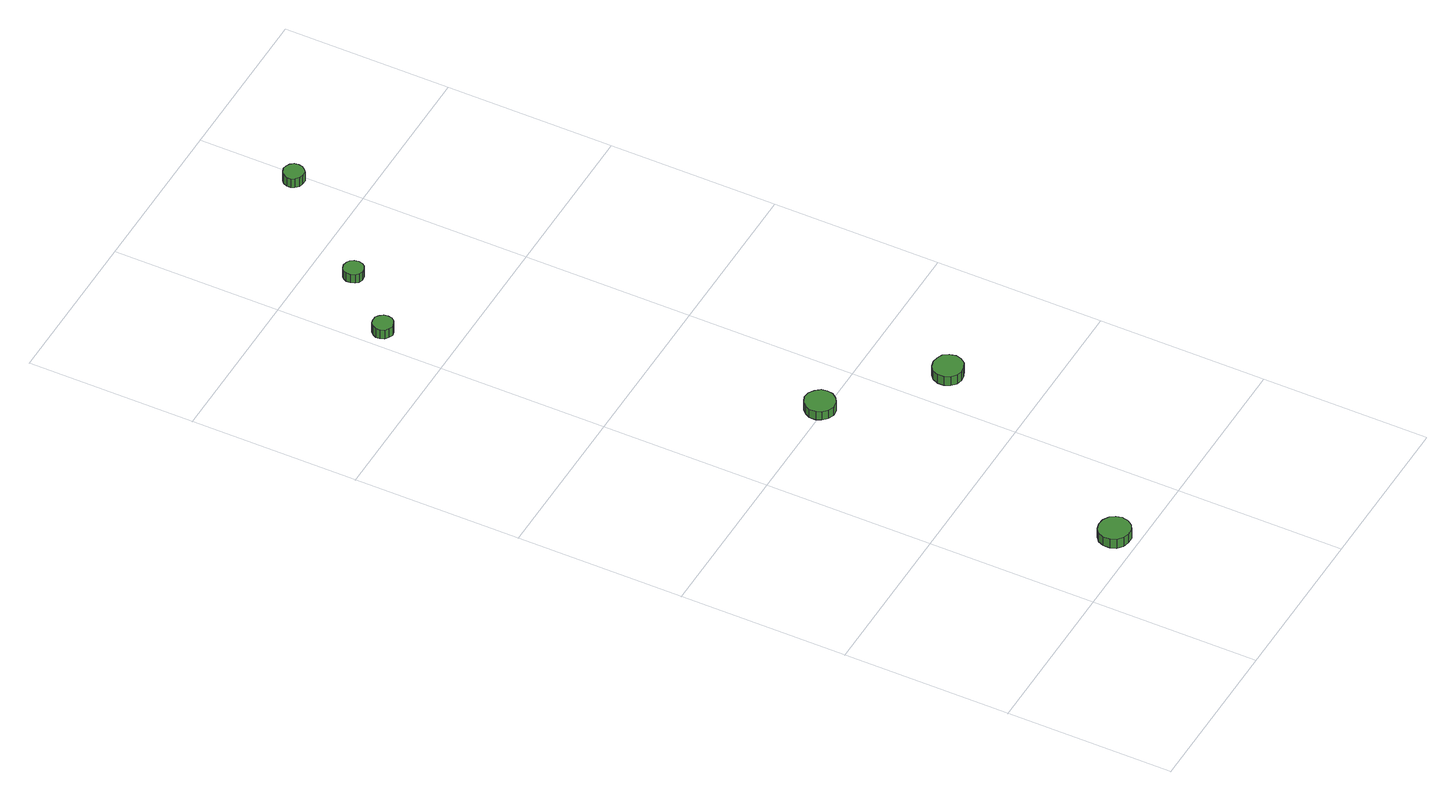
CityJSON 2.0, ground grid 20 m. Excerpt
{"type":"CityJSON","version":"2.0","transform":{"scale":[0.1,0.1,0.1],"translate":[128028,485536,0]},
"CityObjects":{
"tree1":{"type":"SolitaryVegetationObject","attributes":{"function":"something"},"geometry":[{"type":"MultiSurface","lod":"1","boundaries":[[[0,1,2,3,4,5,6,7,8,9,10,11,12,13,14]],[[15,16,17,18,19,20,21,22,23,24,25,26,27,28,29]],[[0,29,28,1]],[[1,28,27,2]],[[2,27,26,3]],[[3,26,25,4]],[[4,25,24,5]],[[5,24,23,6]],[[6,23,22,7]],[[7,22,21,8]],[[8,21,20,9]],[[9,20,19,10]],[[10,19,18,11]],[[11,18,17,12]],[[12,17,16,13]],[[13,16,15,14]],[[14,15,29,0]]]}]},
"tree2":{"type":"SolitaryVegetationObject","attributes":{"function":"something"},"geometry":[{"type":"MultiSurface","lod":"1","boundaries":[[[30,31,32,33,34,35,36,37,38,39,40,41,42,43,44]],[[45,46,47,48,49,50,51,52,53,54,55,56,57,58,59]],[[30,59,58,31]],[[31,58,57,32]],[[32,57,56,33]],[[33,56,55,34]],[[34,55,54,35]],[[35,54,53,36]],[[36,53,52,37]],[[37,52,51,38]],[[38,51,50,39]],[[39,50,49,40]],[[40,49,48,41]],[[41,48,47,42]],[[42,47,46,43]],[[43,46,45,44]],[[44,45,59,30]]]}]},
"tree3":{"type":"SolitaryVegetationObject","attributes":{"function":"something"},"geometry":[{"type":"MultiSurface","lod":"1","boundaries":[[[60,61,62,63,64,65,66,67,68,69,70,71,72,73,74]],[[75,76,77,78,79,80,81,82,83,84,85,86,87,88,89]],[[60,89,88,61]],[[61,88,87,62]],[[62,87,86,63]],[[63,86,85,64]],[[64,85,84,65]],[[65,84,83,66]],[[66,83,82,67]],[[67,82,81,68]],[[68,81,80,69]],[[69,80,79,70]],[[70,79,78,71]],[[71,78,77,72]],[[72,77,76,73]],[[73,76,75,74]],[[74,75,89,60]]]}]},
"tree4":{"type":"SolitaryVegetationObject","attributes":{"function":"something"},"geometry":[{"type":"MultiSurface","lod":"1","boundaries":[[[90,91,92,93,94,95,96,97,98,99,100,101,102,103,104]],[[105,106,107,108,109,110,111,112,113,114,115,116,117,118,119]],[[90,119,118,91]],[[91,118,117,92]],[[92,117,116,93]],[[93,116,115,94]],[[94,115,114,95]],[[95,114,113,96]],[[96,113,112,97]],[[97,112,111,98]],[[98,111,110,99]],[[99,110,109,100]],[[100,109,108,101]],[[101,108,107,102]],[[102,107,106,103]],[[103,106,105,104]],[[104,105,119,90]]]}]},
"tree5":{"type":"SolitaryVegetationObject","attributes":{"function":"something"},"geometry":[{"type":"MultiSurface","lod":"1","boundaries":[[[120,121,122,123,124,125,126,127,128,129,130,131,132,133,134]],[[135,136,137,138,139,140,141,142,143,144,145,146,147,148,149]],[[120,149,148,121]],[[121,148,147,122]],[[122,147,146,123]],[[123,146,145,124]],[[124,145,144,125]],[[125,144,143,126]],[[126,143,142,127]],[[127,142,141,128]],[[128,141,140,129]],[[129,140,139,130]],[[130,139,138,131]],[[131,138,137,132]],[[132,137,136,133]],[[133,136,135,134]],[[134,135,149,120]]]}]},
"tree6":{"type":"SolitaryVegetationObject","attributes":{"function":"something"},"geometry":[{"type":"MultiSurface","lod":"1","boundaries":[[[150,151,152,153,154,155,156,157,158,159,160,161,162,163,164]],[[165,166,167,168,169,170,171,172,173,174,175,176,177,178,179]],[[150,179,178,151]],[[151,178,177,152]],[[152,177,176,153]],[[153,176,175,154]],[[154,175,174,155]],[[155,174,173,156]],[[156,173,172,157]],[[157,172,171,158]],[[158,171,170,159]],[[159,170,169,160]],[[160,169,168,161]],[[161,168,167,162]],[[162,167,166,163]],[[163,166,165,164]],[[164,165,179,150]]]}]}
},
"vertices":[
[109,21,31],[107,28,31],[103,34,31],[96,38,31],[88,39,31],[81,37,31],[75,32,31],[72,25,31],[72,17,31],[75,10,31],[81,5,31],[88,3,31],[96,3,31],[103,7,31],[107,13,31],[107,13,18],[103,7,18],[96,3,18],[88,3,18],[81,5,18],[75,10,18],[72,17,18],[72,25,18],[75,32,18],[81,37,18],[88,39,18],[96,38,18],[103,34,18],[107,28,18],[109,21,18],
[142,400,27],[141,407,27],[136,413,27],[130,417,27],[122,418,27],[115,415,27],[110,410,27],[107,404,27],[107,396,27],[110,390,27],[115,385,27],[122,382,27],[130,383,27],[136,387,27],[141,393,27],[141,393,15],[136,387,15],[130,383,15],[122,382,15],[115,385,15],[110,390,15],[107,396,15],[107,404,15],[110,410,15],[115,415,15],[122,418,15],[130,417,15],[136,413,15],[141,407,15],[142,400,15],
[32,881,21],[31,886,21],[28,890,21],[24,893,21],[19,893,21],[14,892,21],[10,888,21],[8,884,21],[8,879,21],[10,874,21],[14,871,21],[19,869,21],[24,870,21],[28,872,21],[31,876,21],[31,876,8],[28,872,8],[24,870,8],[19,869,8],[14,871,8],[10,874,8],[8,879,8],[8,884,8],[10,888,8],[14,892,8],[19,893,8],[24,893,8],[28,890,8],[31,886,8],[32,881,8],
[255,301,29],[253,309,29],[249,315,29],[242,318,29],[235,319,29],[228,317,29],[222,312,29],[219,305,29],[219,298,29],[222,291,29],[228,286,29],[235,284,29],[242,285,29],[249,288,29],[253,294,29],[253,294,16],[249,288,16],[242,285,16],[235,284,16],[228,286,16],[222,291,16],[219,298,16],[219,305,16],[222,312,16],[228,317,16],[235,319,16],[242,318,16],[249,315,16],[253,309,16],[255,301,16],
[96,951,19],[95,956,19],[92,960,19],[88,962,19],[83,963,19],[78,961,19],[75,958,19],[73,954,19],[73,949,19],[75,944,19],[78,941,19],[83,939,19],[88,940,19],[92,942,19],[95,946,19],[95,946,7],[92,942,7],[88,940,7],[83,939,7],[78,941,7],[75,944,7],[73,949,7],[73,954,7],[75,958,7],[78,961,7],[83,963,7],[88,962,7],[92,960,7],[95,956,7],[96,951,7],
[204,1081,17],[203,1086,17],[200,1090,17],[196,1092,17],[191,1093,17],[186,1091,17],[182,1088,17],[180,1083,17],[180,1078,17],[182,1074,17],[186,1070,17],[191,1069,17],[196,1069,17],[200,1072,17],[203,1076,17],[203,1076,4],[200,1072,4],[196,1069,4],[191,1069,4],[186,1070,4],[182,1074,4],[180,1078,4],[180,1083,4],[182,1088,4],[186,1091,4],[191,1093,4],[196,1092,4],[200,1090,4],[203,1086,4],[204,1081,4]
]}
